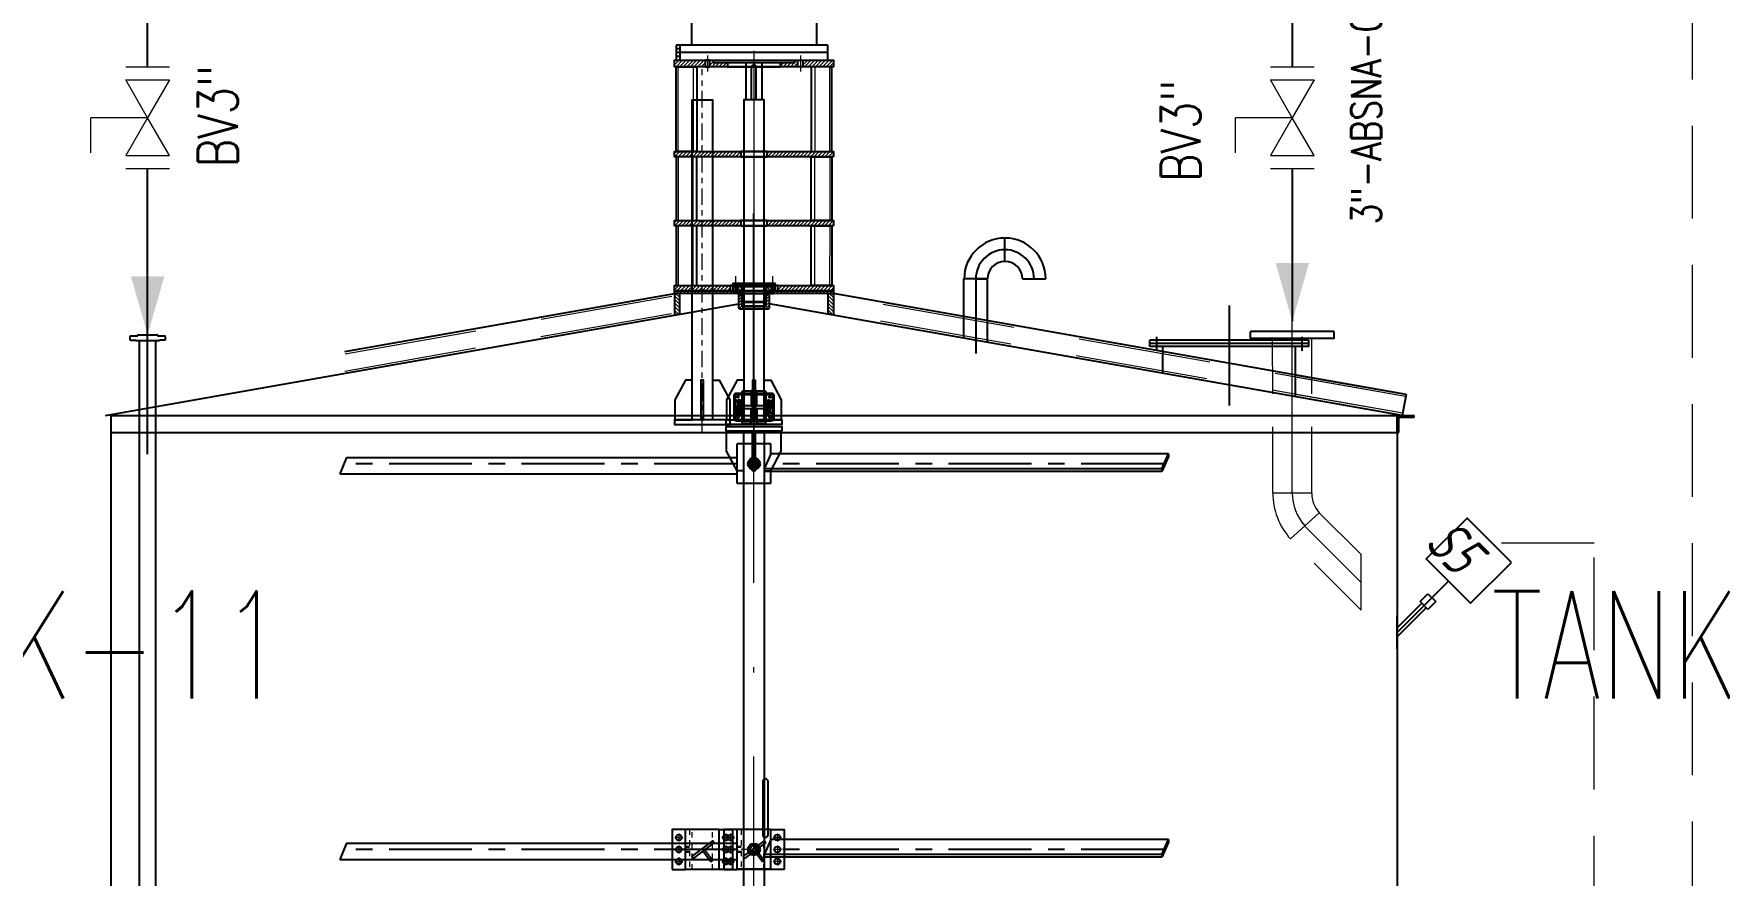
# Model space of a CAD drawing. Extents: x -29512 to 147477, y -5232 to 39709.
# Drawn here: x 140799.01 to 140830.8, y 9196.13 to 9212 of the extents above; entities that cross this region are included whole.
import ezdxf
from ezdxf.enums import TextEntityAlignment as Align

# ---------------------------------------------------------------- set-up
doc = ezdxf.new("R2010")
doc.units = 0
for name, pattern in [('ASSI', [16, 10, -2, 2, -2]), ('CENTER', [2, 1.25, -0.25, 0.25, -0.25]), ('DASHDOT', [25.4, 12.7, -6.35, 0, -6.35]), ('HIDDEN', [0.375, 0.25, -0.125])]:
    doc.linetypes.add(name, pattern=pattern)
doc.layers.get('0').update_dxf_attribs({"linetype": 'CONTINUOUS'})
for name, color, linetype in [('blade', 32, 'CONTINUOUS'), ('Bolt', 8, 'CONTINUOUS'), ('bushing', 1, 'CONTINUOUS'), ('Chain', 7, 'CONTINUOUS'), ('DIMENSION', 3, 'CONTINUOUS'), ('garis center', 4, 'CENTER'), ('NUVOLA', 6, 'CONTINUOUS'), ('P-707D', 7, 'CONTINUOUS'), ('PLAT', 7, 'CONTINUOUS'), ('pompa', 150, 'CONTINUOUS'), ('RED', 1, 'CONTINUOUS'), ('S', 7, 'CONTINUOUS'), ('spi', 7, 'CONTINUOUS')]:
    doc.layers.add(name, color=color, linetype=linetype)
doc.layers.add('FITTING', color=7, linetype='CONTINUOUS', lineweight=13)
doc.layers.add('TAG', color=140, linetype='CONTINUOUS', lineweight=13)
doc.styles.add('Romans100', font='romans.shx', dxfattribs={"width": 0.8, "height": 200})
doc.styles.add('S25', font='SIMPLEX', dxfattribs={"width": 0.8, "height": 0.25})
doc.styles.add('S3S', font='SIMPLEX', dxfattribs={"width": 0.7, "height": 0.3})
doc.styles.add('STYLE4', font='isocp.shx', dxfattribs={"width": 0.8, "oblique": 15, "height": 2})
pattern_1 = [(45, (139899.571707, 7790.239693), (-0.0336759605, 0.0336759605), [])]
pattern_2 = [(45, (104262.905733, 5194.380967), (-0.02806330038, 0.02806330038), [])]

# ---------------------------------------------------------------- blocks, each defined once
blk = doc.blocks.new('blade samping')
at = {"layer": 'blade'}
for p, q in [((145662.43, 16532.93), (145659.89, 16532.93)), ((145659.89, 16529.93), (145659.89, 16532.93)), ((145662.43, 16529.93), (145662.43, 16532.93)), ((145662.43, 16529.93), (145662.43, 16532.93)), ((145662.43, 16529.93), (145659.89, 16529.93))]:
    blk.add_line(p, q, dxfattribs=at)
at = {"layer": 'blade', "linetype": 'HIDDEN', "lineweight": 9}
for p, q in [((145660.2, 16532.93), (145660.2, 16529.93)), ((145660.4, 16529.93), (145660.4, 16532.93)), ((145661.92, 16529.93), (145661.92, 16532.93)), ((145660.2, 16531.66), (145659.89, 16531.66)), ((145660.2, 16531.58), (145659.89, 16531.58)), ((145660.2, 16531.28), (145659.89, 16531.28)), ((145660.2, 16531.2), (145659.89, 16531.2))]:
    blk.add_line(p, q, dxfattribs=at)
at = {"layer": 'bushing', "color": 7, "linetype": 'CENTER', "lineweight": 9}
for p, q in [((145659.39, 16532.64), (145659.39, 16532.02)), ((145662.93, 16532.64), (145662.93, 16532.02)), ((145659.08, 16532.33), (145659.7, 16532.33)), ((145659.08, 16531.43), (145659.7, 16531.43)), ((145659.39, 16531.74), (145659.39, 16531.12)), ((145663.24, 16532.33), (145662.62, 16532.33)), ((145663.24, 16531.43), (145662.62, 16531.43)), ((145662.93, 16531.74), (145662.93, 16531.12)), ((145659.08, 16530.53), (145659.7, 16530.53)), ((145659.39, 16530.84), (145659.39, 16530.22)), ((145663.24, 16530.53), (145662.62, 16530.53)), ((145662.93, 16530.84), (145662.93, 16530.22))]:
    blk.add_line(p, q, dxfattribs=at)
at = {"layer": 'bushing', "linetype": 'CENTER', "lineweight": 5, "ltscale": 0.125}
blk.add_line((145660.61, 16531.43), (145659.48, 16531.43), dxfattribs=at)
at = {"layer": 'bushing', "color": 7}
for points in [[(145658.89, 16529.93), (145659.89, 16529.93), (145659.89, 16532.93), (145658.89, 16532.93)], [(145663.43, 16529.93), (145662.43, 16529.93), (145662.43, 16532.93), (145663.43, 16532.93)]]:
    blk.add_lwpolyline(points, close=True, dxfattribs=at)
for centre in [(145659.39, 16532.33), (145662.93, 16532.33), (145659.39, 16531.43), (145662.93, 16531.43), (145659.39, 16530.53), (145662.93, 16530.53)]:
    blk.add_circle(centre, 0.22, dxfattribs=at)
at = {"layer": 'PLAT'}
for points in [[(145660.36, 16530.89), (145661.96, 16532.09), (145662.06, 16531.96)], [(145662.06, 16531.96), (145660.46, 16530.76)], [(145661.2, 16531.32), (145661.8, 16530.52), (145661.92, 16530.61), (145661.32, 16531.41)], [(145660.46, 16530.76), (145660.36, 16530.89)]]:
    blk.add_lwpolyline(points, dxfattribs=at)
blk = doc.blocks.new('shaft 1')
at = {"layer": 'bushing', "color": 7}
for points in [[(146288.8, 16628.5), (146288.3, 16628.5), (146287.5, 16627), (146287.5, 16625.5), (146288.8, 16625.5)], [(146290.33, 16628.5), (146290.83, 16628.5), (146291.63, 16627), (146291.63, 16625.5), (146290.33, 16625.5)]]:
    blk.add_lwpolyline(points, dxfattribs=at)
for points in [[(146289.67, 16625.5), (146289.47, 16625.5), (146289.47, 16628.5), (146289.67, 16628.5)], [(146289.47, 16628.5), (146289.67, 16628.5), (146289.67, 16627), (146289.47, 16627)], [(146287.47, 16625.5), (146291.67, 16625.5), (146291.67, 16625.14), (146287.47, 16625.14)]]:
    blk.add_lwpolyline(points, close=True, dxfattribs=at)
at = {"layer": 'DIMENSION', "color": 2}
blk.add_lwpolyline([(146288.8, 16625.5), (146288.8, 16625.5), (146290.33, 16625.5), (146290.33, 16649.64), (146288.8, 16649.64), (146288.8, 16625.5)], dxfattribs=at)
at = {"layer": 'garis center', "linetype": 'CENTER', "lineweight": 9}
blk.add_line((146289.57, 16624.56), (146289.57, 16651.95), dxfattribs=at)
blk = doc.blocks.new('motor lm v210')
at = {"layer": 'pompa'}
for p, q in [((11040.1, 1393.7), (10860.7, 1393.7)), ((11075.4, 1358.4), (10825.4, 1358.4)), ((10825.4, 1323.1), (10825.4, 1358.4)), ((11075.4, 1323.1), (11075.4, 1358.4)), ((11075.4, 1323.1), (10825.4, 1323.1)), ((10830.3, 1308.6), (10835.1, 1323.1)), ((10830.3, 1054.9), (10830.3, 1308.6)), ((10844.5, 1308.6), (10849.3, 1323.1)), ((10844.5, 1051.1), (10844.5, 1308.6)), ((10858.6, 1308.6), (10863.4, 1323.1)), ((10858.6, 1047.4), (10858.6, 1308.6)), ((10879.8, 1308.6), (10884.6, 1323.1)), ((10879.8, 1041.7), (10879.8, 1308.6)), ((10901, 1308.6), (10905.7, 1323.1)), ((10901, 1041.7), (10901, 1308.6)), ((10922.2, 1308.6), (10926.9, 1323.1)), ((10922.2, 1245.9), (10922.2, 1308.6)), ((10936.3, 1308.6), (10941.1, 1323.1)), ((10936.3, 1245.9), (10936.3, 1308.6)), ((10964.5, 1308.6), (10959.7, 1323.1)), ((10964.5, 1245.9), (10964.5, 1308.6)), ((10978.6, 1308.6), (10973.9, 1323.1)), ((10978.6, 1245.9), (10978.6, 1308.6)), ((10999.8, 1308.6), (10995.1, 1323.1)), ((10999.8, 1041.7), (10999.8, 1308.6)), ((11021, 1308.6), (11016.2, 1323.1)), ((11021, 1041.7), (11021, 1308.6)), ((11042.2, 1308.6), (11037.4, 1323.1)), ((11042.2, 1047.4), (11042.2, 1308.6)), ((11056.3, 1308.6), (11051.6, 1323.1)), ((11056.3, 1051.1), (11056.3, 1308.6)), ((11070.5, 1308.6), (11065.7, 1323.1)), ((11070.5, 1054.9), (11070.5, 1308.6)), ((10907.9, 1238.9), (10901, 1245.9)), ((10992.9, 1238.9), (10999.8, 1245.9)), ((10907.9, 1123.5), (10907.9, 1238.9)), ((10901, 1116.6), (10907.9, 1123.5)), ((10922.2, 1041.7), (10922.2, 1116.6)), ((10936.3, 1041.7), (10936.3, 1116.6)), ((10964.5, 1041.7), (10964.5, 1116.6)), ((10978.6, 1041.7), (10978.6, 1116.6)), ((10992.9, 1123.5), (10999.8, 1116.6)), ((10797, 1031.7), (10797, 1011.7)), ((11103.8, 1031.7), (10797, 1031.7)), ((11083.8, 1041.7), (10817, 1041.7)), ((11083.8, 1041.7), (10817, 1041.7)), ((10817, 1031.7), (10817, 1041.7)), ((10879.8, 1041.7), (10830.3, 1054.9)), ((11021, 1041.7), (11070.5, 1054.9)), ((11083.8, 1041.7), (11083.8, 1031.7)), ((11103.8, 1011.7), (11103.8, 1031.7)), ((10785.4, 1011.7), (11175.4, 1011.7)), ((10785.4, 1011.7), (10785.4, 870.7)), ((10797, 1011.7), (11103.8, 1011.7)), ((11165.4, 1021.7), (11125.4, 1021.7)), ((11125.4, 1021.7), (11125.4, 1011.7)), ((11135.4, 1011.7), (11135.4, 1021.7)), ((11145.4, 1011.7), (11145.4, 1021.7)), ((11155.4, 1011.7), (11155.4, 1021.7)), ((11165.4, 1011.7), (11165.4, 1021.7)), ((11175.4, 1011.7), (11175.4, 931.7)), ((11080.4, 967), (11050.4, 967)), ((11115.4, 931.7), (11115.4, 870.7)), ((11175.4, 931.7), (11115.4, 931.7)), ((10745, 870.7), (10745, 830.7)), ((10755, 870.7), (10745, 870.7)), ((10755, 860.7), (10745, 860.7)), ((10755, 850.7), (10745, 850.7)), ((11145.8, 870.7), (10755, 870.7)), ((10755, 870.7), (10755, 850.7)), ((11145.8, 850.7), (10755, 850.7)), ((10755, 850.7), (10755, 830.7)), ((11145.8, 850.7), (11145.8, 870.7)), ((11145.8, 830.7), (11145.8, 850.7)), ((10755, 840.7), (10745, 840.7)), ((10745, 830.7), (10755, 830.7)), ((10755, 830.7), (11145.8, 830.7)), ((10929.4, 823.7), (10929.4, 725.7)), ((10971.4, 823.7), (10971.4, 725.7)), ((10971.4, 725.7), (10929.4, 725.7))]:
    blk.add_line(p, q, dxfattribs=at)
for points in [[(10901, 1245.9), (10999.8, 1245.9), (10999.8, 1116.6), (10901, 1116.6)], [(10907.9, 1238.9), (10992.9, 1238.9), (10992.9, 1123.5), (10907.9, 1123.5)]]:
    blk.add_lwpolyline(points, dxfattribs=at)
blk.add_lwpolyline([(10843.7, 830.7), (11057.2, 830.7), (11057.2, 823.7), (10843.7, 823.7)], close=True, dxfattribs=at)
for radius in [20, 15]:
    blk.add_circle((11065.4, 967), radius, dxfattribs=at)
for centre, start, end in [((10860.7, 1358.4), 90, 180), ((11040.1, 1358.4), 0, 90)]:
    blk.add_arc(centre, 35.3, start, end, dxfattribs=at)
at = {"layer": 'spi', "ltscale": 5}
for p, q in [((10944.4, 725.7), (10944.4, 812.7)), ((10956.4, 725.7), (10956.4, 812.7))]:
    blk.add_line(p, q, dxfattribs=at)
at = {"layer": 'spi'}
blk.add_arc((10950.4, 812.7), 6, 0, 180, dxfattribs=at)
blk = doc.blocks.new('blade')
at = {"layer": 'blade'}
for p, q in [((145653.4, 16543.13), (145650.86, 16543.13)), ((145650.86, 16540.13), (145650.86, 16543.13)), ((145653.4, 16542.39), (145653.4, 16543.13)), ((145621.4, 16542.11), (145650.86, 16542.11)), ((145683.4, 16542.39), (145653.4, 16542.39)), ((145683.4, 16542.39), (145683.4, 16542.18)), ((145620.9, 16540.86), (145650.86, 16540.86)), ((145653.4, 16540.13), (145650.86, 16540.13)), ((145682.89, 16541.24), (145652.89, 16541.24)), ((145652.89, 16541.24), (145652.89, 16541.04)), ((145682.89, 16541.04), (145652.89, 16541.04)), ((145653.4, 16540.13), (145653.4, 16541.04)), ((145682.89, 16541.24), (145682.89, 16541.04))]:
    blk.add_line(p, q, dxfattribs=at)
at = {"layer": 'Bolt', "color": 0, "linetype": 'Continuous'}
blk.add_lwpolyline([(145651.96, 16541.91), (145651.8, 16541.63), (145651.96, 16541.34), (145652.29, 16541.34), (145652.46, 16541.63), (145652.29, 16541.91)], close=True, dxfattribs=at)
for radius in [0.456, 0.286]:
    blk.add_circle((145652.13, 16541.63), radius, dxfattribs=at)
at = {"layer": 'Bolt', "color": 1, "linetype": 'HIDDEN'}
blk.add_circle((145652.13, 16541.63), 0.147, dxfattribs=at)
blk.add_arc((145652.13, 16541.63), 0.219, 180, 90, dxfattribs=at)
at = {"layer": 'garis center', "ltscale": 5}
for p, q in [((145650.86, 16541.63), (145621.21, 16541.63)), ((145683.06, 16541.63), (145653.06, 16541.63))]:
    blk.add_line(p, q, dxfattribs=at)
at = {"layer": 'PLAT'}
for p, q in [((145621.4, 16542.11), (145620.9, 16540.86)), ((145653.4, 16542.39), (145652.89, 16541.24)), ((145682.89, 16541.24), (145683.4, 16542.39)), ((145683.4, 16542.18), (145682.89, 16541.04))]:
    blk.add_line(p, q, dxfattribs=at)
blk = doc.blocks.new('CC6018')
at = {"color": 1, "linetype": 'CENTER', "lineweight": 9, "ltscale": 0.05}
for p, q in [((120.1, 222.6), (130.1, 222.6)), ((125.1, 217.6), (125.1, 227.6)), ((206.1, 222.6), (196.1, 222.6)), ((201.1, 217.6), (201.1, 227.6)), ((120.1, 102.6), (130.1, 102.6)), ((125.1, 107.6), (125.1, 97.6)), ((206.1, 102.6), (196.1, 102.6)), ((201.1, 107.6), (201.1, 97.6))]:
    blk.add_line(p, q, dxfattribs=at)
at = {"color": 1, "linetype": 'CENTER', "lineweight": 9, "ltscale": 0.5}
for p, q in [((133.3, 217.8), (192.8, 217.8)), ((82.8, 162.6), (243.4, 162.6)), ((133.3, 107.5), (192.8, 107.5))]:
    blk.add_line(p, q, dxfattribs=at)
for points in [[(158.1, 118.1), (106.3, 118.1, -0.414214), (101.3, 123.1), (101.3, 202.1, -0.414214), (106.3, 207.1), (158.1, 207.1)], [(168.1, 207.1), (219.8, 207.1, -0.414214), (224.8, 202.1), (224.8, 123.1, -0.414214), (219.8, 118.1), (168.1, 118.1)]]:
    blk.add_lwpolyline(points, format="xyb")
for points in [[(120.1, 237.6), (206.1, 237.6, -0.414214), (216.1, 227.6), (216.1, 97.6, -0.414214), (206.1, 87.6), (120.1, 87.6, -0.414214), (110.1, 97.6), (110.1, 227.6, -0.414214)], [(120.1, 232.2), (206.1, 232.2, -0.414214), (210.7, 227.6), (210.7, 97.6, -0.414214), (206.1, 93.1), (120.1, 93.1, -0.414214), (115.5, 97.6), (115.5, 227.6, -0.414214)]]:
    blk.add_lwpolyline(points, format="xyb", close=True)
for points in [[(158.1, 116.4), (168.1, 116.4), (168.1, 208.8), (158.1, 208.8)], [(158.1, 152.1), (101.3, 152.1), (101.3, 173.1), (158.1, 173.1)], [(168.1, 152.1), (224.8, 152.1), (224.8, 173.1), (168.1, 173.1)]]:
    blk.add_lwpolyline(points, close=True)
for centre in [(125.1, 222.6), (201.1, 222.6), (125.1, 102.6), (201.1, 102.6)]:
    blk.add_circle(centre, 2.93)
at = {"layer": 'Chain'}
for points in [[(189, 214), (189, 221.5), (137.2, 221.5), (137.2, 214)], [(138.4, 228.4), (138.4, 207.1), (140.9, 207.1), (140.9, 228.4)], [(140.9, 208.8), (140.9, 225), (143.3, 225), (143.3, 208.8)], [(144.2, 210.6), (144.2, 225), (157.2, 225), (157.2, 210.6)], [(160.6, 208.8), (160.6, 225), (158.1, 225), (158.1, 208.8)], [(163.1, 228.4), (163.1, 207.1), (160.6, 207.1), (160.6, 228.4)], [(163.1, 228.4), (163.1, 207.1), (165.6, 207.1), (165.6, 228.4)], [(165.6, 208.8), (165.6, 225), (168.1, 225), (168.1, 208.8)], [(181.9, 210.6), (181.9, 225), (169, 225), (169, 210.6)], [(185.3, 208.8), (185.3, 225), (182.8, 225), (182.8, 208.8)], [(185.3, 228.4), (185.3, 207.1), (187.8, 207.1), (187.8, 228.4)], [(189, 111.3), (189, 103.8), (137.2, 103.8), (137.2, 111.3)], [(138.4, 96.9), (138.4, 118.1), (140.9, 118.1), (140.9, 96.9)], [(140.9, 116.4), (140.9, 100.2), (143.3, 100.2), (143.3, 116.4)], [(144.2, 114.7), (144.2, 100.2), (157.2, 100.2), (157.2, 114.7)], [(160.6, 116.4), (160.6, 100.2), (158.1, 100.2), (158.1, 116.4)], [(163.1, 96.9), (163.1, 118.1), (160.6, 118.1), (160.6, 96.9)], [(163.1, 96.9), (163.1, 118.1), (165.6, 118.1), (165.6, 96.9)], [(165.6, 116.4), (165.6, 100.2), (168.1, 100.2), (168.1, 116.4)], [(181.9, 114.7), (181.9, 100.2), (169, 100.2), (169, 114.7)], [(185.3, 116.4), (185.3, 100.2), (182.8, 100.2), (182.8, 116.4)], [(185.3, 96.9), (185.3, 118.1), (187.8, 118.1), (187.8, 96.9)]]:
    blk.add_lwpolyline(points, close=True, dxfattribs=at)

msp = doc.modelspace()

# ---------------------------------------------------------------- hatches: boundary and pattern name
at = {"lineweight": 5}
h = msp.add_hatch(dxfattribs=at)
h.set_pattern_fill('ANSI31', scale=0.015, style=0)
h.set_pattern_definition(pattern_1)
h.paths.add_polyline_path([(140811.0944, 9211.5032), (140811.0944, 9211.3782), (140811.5164, 9211.3782), (140811.6744, 9211.3782), (140811.6744, 9211.5032)])
h = msp.add_hatch(dxfattribs=at)
h.set_pattern_fill('ANSI31', scale=0.015, style=0)
h.set_pattern_definition(pattern_1)
h.paths.add_polyline_path([(140812.0944, 9211.3782), (140812.0944, 9211.4532), (140811.8319, 9211.4532), (140811.8319, 9211.5032), (140811.7644, 9211.5032), (140811.7644, 9211.3782)])
h.paths.add_polyline_path([(140813.4244, 9211.3782), (140813.4244, 9211.5032), (140813.3569, 9211.5032), (140813.3569, 9211.4532), (140813.0944, 9211.4532), (140813.0944, 9211.3782)])
h = msp.add_hatch(dxfattribs=at)
h.set_pattern_fill('ANSI31', scale=0.015, style=0)
h.set_pattern_definition(pattern_1)
h.paths.add_polyline_path([(140813.5144, 9211.3782), (140813.6725, 9211.3782), (140814.0944, 9211.3782), (140814.0944, 9211.5032), (140813.5144, 9211.5032)])
h = msp.add_hatch(dxfattribs=at)
h.set_pattern_fill('ANSI31', scale=0.015, style=0)
h.set_pattern_definition([(45, (139899.571707, 7790.114693), (-0.0336759605, 0.0336759605), [])])
h.paths.add_polyline_path([(140811.0944, 9209.7782), (140811.0944, 9209.6782), (140812.3444, 9209.6782), (140812.3444, 9209.7782)])
h.paths.add_polyline_path([(140812.8444, 9209.7782), (140812.8444, 9209.6782), (140814.0944, 9209.6782), (140814.0944, 9209.7782)])
h = msp.add_hatch(dxfattribs=at)
h.set_pattern_fill('ANSI31', scale=0.015, style=0)
h.set_pattern_definition([(45, (139899.571707, 7790.364693), (-0.0336759605, 0.0336759605), [])])
h.paths.add_polyline_path([(140811.0944, 9208.4782), (140811.0944, 9208.3782), (140812.3444, 9208.3782), (140812.3444, 9208.4782)])
h.paths.add_polyline_path([(140812.8444, 9208.4782), (140812.8444, 9208.3782), (140814.0944, 9208.3782), (140814.0944, 9208.4782)])
h = msp.add_hatch(dxfattribs=at)
h.set_pattern_fill('ANSI31', scale=0.015, style=0)
h.set_pattern_definition([(45, (139899.571707, 7790.239693), (-0.0336759605, 0.0336759605), [])])
h.paths.add_polyline_path([(140813.0444, 9207.2532), (140813.0444, 9207.1532), (140814.0944, 9207.1532), (140814.0944, 9207.2532)])
h.paths.add_polyline_path([(140812.1444, 9207.1532), (140812.1444, 9207.2532), (140811.0944, 9207.2532), (140811.0944, 9207.1532)])
h = msp.add_hatch(dxfattribs=at)
h.set_pattern_fill('ANSI31', scale=0.015, angle=90, style=0)
h.set_pattern_definition([(135, (133401.97976, 8377.674726), (-0.03367596045, -0.03367596045), [])])
h.paths.add_polyline_path([(140812.9719, 9207.1532), (140812.9719, 9207.1032), (140814.0944, 9207.1032), (140814.0944, 9207.1532)])
h.paths.add_polyline_path([(140811.0944, 9207.1532), (140811.0944, 9207.1032), (140812.2169, 9207.1032), (140812.2169, 9207.1532)])
h.paths.add_polyline_path([(140812.3094, 9207.1532), (140812.2719, 9207.1532), (140812.2719, 9207.1032), (140812.3094, 9207.1032)])
h.paths.add_polyline_path([(140812.9169, 9207.1532), (140812.8794, 9207.1532), (140812.8794, 9207.1032), (140812.9169, 9207.1032)])
h = msp.add_hatch(dxfattribs=at)
h.set_pattern_fill('ANSI31', scale=0.015, angle=90, style=0)
h.set_pattern_definition([(135, (133458.878847, 8379.92323), (-0.03367596045, -0.03367596045), [])])
h.paths.add_polyline_path([(140813.9944, 9206.7181), (140814.0944, 9206.7004), (140814.0944, 9207.1032), (140813.9944, 9207.1032)])
h.paths.add_polyline_path([(140811.0944, 9206.7004), (140811.1944, 9206.7181), (140811.1944, 9207.1032), (140811.0944, 9207.1032)])
at = {"layer": 'DIMENSION', "lineweight": 5}
h = msp.add_hatch(dxfattribs=at)
h.set_pattern_fill('ANSI31', color=1, scale=0.0125, style=0)
h.set_pattern_definition(pattern_2)
h.paths.add_polyline_path([(140812.9944, 9207.2932), (140812.9119, 9207.2932), (140812.9119, 9207.2432), (140812.9019, 9207.2432), (140812.9019, 9207.2332), (140812.9944, 9207.2332)])
h.paths.add_polyline_path([(140812.7894, 9207.2932), (140812.7894, 9207.2332), (140812.8669, 9207.2332), (140812.8669, 9207.2432), (140812.8569, 9207.2432), (140812.8569, 9207.2932)])
h.paths.add_polyline_path([(140812.3319, 9207.2932), (140812.3319, 9207.2432), (140812.3219, 9207.2432), (140812.3219, 9207.2332), (140812.3994, 9207.2332), (140812.3994, 9207.2932)])
h.paths.add_polyline_path([(140812.1944, 9207.2932), (140812.1944, 9207.2332), (140812.2869, 9207.2332), (140812.2869, 9207.2432), (140812.2769, 9207.2432), (140812.2769, 9207.2932)])
h = msp.add_hatch(dxfattribs=at)
h.set_pattern_fill('ANSI31', color=1, scale=0.0125, angle=90, style=0)
h.set_pattern_definition([(135, (133401.97976, 8377.674726), (-0.02806330038, -0.02806330038), [])])
h.paths.add_polyline_path([(140812.9944, 9207.2332), (140812.9719, 9207.2332), (140812.9719, 9207.1532), (140812.9944, 9207.1532)])
h.paths.add_polyline_path([(140812.2169, 9207.2332), (140812.1944, 9207.2332), (140812.1944, 9207.1532), (140812.2169, 9207.1532)])
h = msp.add_hatch(dxfattribs=at)
h.set_pattern_fill('ANSI31', color=1, scale=0.0125, angle=90, style=0)
h.set_pattern_definition([(135, (104265.58329, 5194.143467), (-0.02806330038, -0.02806330038), [])])
h.paths.add_polyline_path([(140812.3644, 9207.2332), (140812.2719, 9207.2332), (140812.2719, 9207.1532), (140812.3644, 9207.1532)])
h.paths.add_polyline_path([(140812.9169, 9207.2332), (140812.8244, 9207.2332), (140812.8244, 9207.1532), (140812.9169, 9207.1532)])
h = msp.add_hatch(dxfattribs=at)
h.set_pattern_fill('ANSI31', color=1, scale=0.0125, style=0)
h.set_pattern_definition(pattern_2)
h.paths.add_polyline_path([(140812.3994, 9207.2332), (140812.3644, 9207.2332), (140812.3644, 9206.9332), (140812.3994, 9206.9482)])
h.paths.add_polyline_path([(140812.7894, 9206.9482), (140812.8244, 9206.9332), (140812.8244, 9207.2332), (140812.7894, 9207.2332)])
h = msp.add_hatch(dxfattribs=at)
h.set_pattern_fill('ANSI31', color=1, scale=0.0125, style=0)
h.set_pattern_definition([(45, (104265.58329, 5194.320967), (-0.02806330038, 0.02806330038), [])])
h.paths.add_polyline_path([(140812.8544, 9206.8032), (140812.8794, 9206.8282), (140812.8794, 9207.1532), (140812.8244, 9207.1532), (140812.8244, 9206.8682), (140812.7894, 9206.8532), (140812.7894, 9206.8032)])
h.paths.add_polyline_path([(140812.3094, 9206.8282), (140812.3344, 9206.8032), (140812.3994, 9206.8032), (140812.3994, 9206.8532), (140812.3644, 9206.8682), (140812.3644, 9207.1532), (140812.3094, 9207.1532)])

# ---------------------------------------------------------------- linework, layer by layer
at = {"color": 6, "linetype": 'DASHDOT', "lineweight": 9, "ltscale": 0.25}
for p, q in [((140812.5944, 9211.681), (140812.5944, 9207.43)), ((140811.7194, 9211.5921), (140811.7194, 9211.2893)), ((140813.4694, 9211.5921), (140813.4694, 9211.2893)), ((140812.2444, 9207.4271), (140812.2444, 9207.0993)), ((140812.9444, 9207.4271), (140812.9444, 9207.0993))]:
    msp.add_line(p, q, dxfattribs=at)
at = {"color": 7, "lineweight": 20}
for p, q in [((140801.1622, 9210.4176), (140800.0907, 9210.4176)), ((140800.0907, 9209.7522), (140800.0907, 9210.4176)), ((140821.673, 9209.7522), (140821.673, 9210.4176)), ((140822.7444, 9210.4176), (140821.673, 9210.4176))]:
    msp.add_line(p, q, dxfattribs=at)
at = {"color": 3}
for points in [[(140811.5164, 9211.3782), (140811.5164, 9211.3782), (140811.0944, 9211.3782), (140811.0944, 9211.5032), (140814.0944, 9211.5032), (140814.0944, 9211.3782), (140813.6725, 9211.3782), (140813.6725, 9211.3782)], [(140811.7644, 9211.5032), (140811.6744, 9211.5032), (140811.6744, 9211.3782), (140811.7644, 9211.3782)], [(140811.8319, 9211.5032), (140813.3569, 9211.5032), (140813.3569, 9211.4532), (140811.8319, 9211.4532)], [(140812.0944, 9211.3782), (140813.0944, 9211.3782), (140813.0944, 9211.4532), (140812.0944, 9211.4532)], [(140813.4244, 9211.5032), (140813.5144, 9211.5032), (140813.5144, 9211.3782), (140813.4244, 9211.3782)], [(140814.0944, 9209.6782), (140811.0944, 9209.6782), (140811.0944, 9209.7782), (140814.0944, 9209.7782)], [(140812.3444, 9209.6782), (140812.8444, 9209.6782), (140812.8444, 9209.7782), (140812.3444, 9209.7782)], [(140814.0944, 9208.3782), (140811.0944, 9208.3782), (140811.0944, 9208.4782), (140814.0944, 9208.4782)], [(140812.3444, 9208.3782), (140812.8444, 9208.3782), (140812.8444, 9208.4782), (140812.3444, 9208.4782)], [(140814.0944, 9207.1532), (140811.0944, 9207.1532), (140811.0944, 9207.2532), (140814.0944, 9207.2532)], [(140812.1444, 9207.1532), (140813.0444, 9207.1532), (140813.0444, 9207.2532), (140812.1444, 9207.2532)], [(140814.0944, 9207.1032), (140811.0944, 9207.1032), (140811.0944, 9207.1532), (140814.0944, 9207.1532)], [(140811.0944, 9207.1032), (140811.0944, 9206.7004), (140811.1944, 9206.7181), (140811.1944, 9207.1032)], [(140812.2719, 9207.1032), (140812.2169, 9207.1032), (140812.2169, 9207.1532), (140812.2719, 9207.1532)], [(140812.2669, 9207.1032), (140812.2219, 9207.1032), (140812.2219, 9207.1532), (140812.2669, 9207.1532)], [(140812.3094, 9207.1032), (140812.8794, 9207.1032), (140812.8794, 9207.1532), (140812.3094, 9207.1532)], [(140812.9169, 9207.1032), (140812.9719, 9207.1032), (140812.9719, 9207.1532), (140812.9169, 9207.1532)], [(140812.9669, 9207.1032), (140812.9219, 9207.1032), (140812.9219, 9207.1532), (140812.9669, 9207.1532)], [(140814.0944, 9207.1032), (140814.0944, 9206.7004), (140813.9944, 9206.7181), (140813.9944, 9207.1032)]]:
    msp.add_lwpolyline(points, close=True, dxfattribs=at)
at = {"layer": 'bushing', "color": 7}
for p, q in [((140812.3994, 9206.9482), (140812.3644, 9206.9332)), ((140812.7894, 9206.9482), (140812.8244, 9206.9332)), ((140812.7894, 9206.8532), (140812.3994, 9206.8532))]:
    msp.add_line(p, q, dxfattribs=at)
for points in [[(140812.1944, 9207.2332), (140812.9944, 9207.2332), (140812.9944, 9207.2932), (140812.1944, 9207.2932)], [(140812.1944, 9207.1532), (140812.9944, 9207.1532), (140812.9944, 9207.2332), (140812.1944, 9207.2332)], [(140812.2169, 9207.2332), (140812.2719, 9207.2332), (140812.2719, 9207.1532), (140812.2169, 9207.1532)], [(140812.2769, 9207.2932), (140812.3319, 9207.2932), (140812.3319, 9207.2432), (140812.2769, 9207.2432)], [(140812.3219, 9207.2332), (140812.2869, 9207.2332), (140812.2869, 9207.2432), (140812.3219, 9207.2432)], [(140812.3994, 9207.2332), (140812.7894, 9207.2332), (140812.7894, 9207.2932), (140812.3994, 9207.2932)], [(140812.9119, 9207.2932), (140812.8569, 9207.2932), (140812.8569, 9207.2432), (140812.9119, 9207.2432)], [(140812.8669, 9207.2332), (140812.9019, 9207.2332), (140812.9019, 9207.2432), (140812.8669, 9207.2432)], [(140812.9719, 9207.2332), (140812.9169, 9207.2332), (140812.9169, 9207.1532), (140812.9719, 9207.1532)], [(140813.1194, 9204.5049), (140812.0694, 9204.5049), (140812.0694, 9204.5949), (140813.1194, 9204.5949)], [(140812.5694, 9204.5049), (140812.6194, 9204.5049), (140812.6194, 9203.7549), (140812.5694, 9203.7549)], [(140812.5694, 9204.1299), (140812.6194, 9204.1299), (140812.6194, 9203.7549), (140812.5694, 9203.7549)]]:
    msp.add_lwpolyline(points, close=True, dxfattribs=at)
for points in [[(140812.8244, 9206.9332), (140812.3644, 9206.9332), (140812.3644, 9207.2332), (140812.8244, 9207.2332), (140812.8244, 9206.9332), (140812.8244, 9206.9332)], [(140812.3344, 9206.8032), (140812.3094, 9206.8282), (140812.3094, 9207.1532), (140812.8794, 9207.1532), (140812.8794, 9206.8282), (140812.8544, 9206.8032), (140812.3344, 9206.8032)], [(140812.3994, 9206.9482), (140812.7894, 9206.9482)], [(140812.7544, 9206.9332), (140812.4344, 9206.9332)], [(140812.8244, 9206.8682), (140812.7894, 9206.8532), (140812.7894, 9206.8032), (140812.3994, 9206.8032), (140812.3994, 9206.8532), (140812.3644, 9206.8682), (140812.8244, 9206.8682)], [(140812.7894, 9206.8032), (140812.3994, 9206.8032)], [(140812.4039, 9203.7549), (140812.2789, 9203.7549), (140812.0789, 9204.1299), (140812.0789, 9204.5049), (140812.4039, 9204.5049)], [(140812.7849, 9203.7549), (140812.9099, 9203.7549), (140813.1099, 9204.1299), (140813.1099, 9204.5049), (140812.7849, 9204.5049)]]:
    msp.add_lwpolyline(points, dxfattribs=at)
msp.add_lwpolyline([(140812.7599, 9196.8949, 1), (140812.8599, 9196.8949), (140812.8599, 9197.8949, 1), (140812.7599, 9197.8949)], format="xyb", close=True, dxfattribs=at)
at = {"layer": 'DIMENSION', "color": 0, "linetype": 'ByBlock', "ltscale": 0.5}
for p, q in [((140801.1622, 9211.3788), (140801.1622, 9221.8995)), ((140801.1622, 9204.0715), (140801.1622, 9209.4565))]:
    msp.add_line(p, q, dxfattribs=at)
at = {"layer": 'DIMENSION', "color": 4, "linetype": 'HIDDEN', "lineweight": 13, "ltscale": 7}
for p, q in [((140830.2917, 9184.8896), (140830.2917, 9216.6099)), ((140828.4367, 9202.3929), (140826.5143, 9202.3929)), ((140828.4367, 9179.3737), (140828.4367, 9202.3929))]:
    msp.add_line(p, q, dxfattribs=at)
at = {"layer": 'DIMENSION', "color": 7, "linetype": 'DASHDOT', "ltscale": 0.3}
msp.add_line((140812.5944, 9204.8032), (140812.5944, 9209.8032), dxfattribs=at)
at = {"layer": 'DIMENSION', "color": 7, "linetype": 'ByBlock', "ltscale": 5}
for p, q in [((140817.3274, 9207.7074), (140817.3274, 9208.1474)), ((140816.5549, 9206.2604), (140816.5549, 9207.3774)), ((140816.9974, 9207.3774), (140816.5574, 9207.3774)), ((140816.7774, 9207.3774), (140816.9999, 9207.3774)), ((140816.9999, 9206.182), (140816.9999, 9207.3774)), ((140817.6574, 9207.3774), (140818.0974, 9207.3774))]:
    msp.add_line(p, q, dxfattribs=at)
at = {"layer": 'DIMENSION', "color": 1, "linetype": 'CENTER', "ltscale": 10}
msp.add_line((140816.7774, 9207.3774), (140816.7774, 9205.9674), dxfattribs=at)
at = {"layer": 'DIMENSION', "color": 3, "lineweight": 25}
for p, q in [((140800.3694, 9204.8032), (140812.3094, 9206.9085)), ((140824.8194, 9204.8032), (140812.8794, 9206.9085)), ((140800.4694, 9204.8032), (140824.7194, 9204.8032)), ((140800.4694, 9204.8032), (140800.4694, 9175.8432)), ((140824.7194, 9204.8032), (140824.7194, 9175.8432))]:
    msp.add_line(p, q, dxfattribs=at)
at = {"layer": 'DIMENSION', "color": 9}
for p, q in [((140804.8828, 9206.0052), (140811.0944, 9207.1004)), ((140824.8889, 9205.1971), (140814.0944, 9207.1004)), ((140824.8889, 9205.1971), (140822.8061, 9205.5644))]:
    msp.add_line(p, q, dxfattribs=at)
at = {"layer": 'DIMENSION', "color": 7, "linetype": 'HIDDEN', "lineweight": 13, "ltscale": 10}
for p, q in [((140804.8898, 9205.9658), (140811.0944, 9207.0598)), ((140824.882, 9205.1577), (140814.0944, 9207.0598)), ((140804.8828, 9205.6396), (140811.0944, 9206.7349)), ((140824.8264, 9204.8426), (140814.0944, 9206.7349)), ((140824.882, 9205.1577), (140822.7991, 9205.525)), ((140824.8264, 9204.8426), (140822.8061, 9205.1988))]:
    msp.add_line(p, q, dxfattribs=at)
at = {"layer": 'DIMENSION', "color": 1, "linetype": 'CENTER', "ltscale": 2}
msp.add_line((140821.5561, 9206.8769), (140821.5561, 9204.9861), dxfattribs=at)
at = {"layer": 'DIMENSION', "color": 1, "lineweight": 9}
for p, q in [((140822.7444, 9203.336), (140822.7444, 9206.5782)), ((140823.1111, 9203.336), (140822.3778, 9203.336)), ((140823.2529, 9202.9674), (140822.7086, 9202.4759))]:
    msp.add_line(p, q, dxfattribs=at)
at = {"layer": 'DIMENSION', "color": 1}
for p, q in [((140820.1876, 9206.2865), (140820.1876, 9206.0234)), ((140822.9245, 9206.2865), (140822.9245, 9206.0234))]:
    msp.add_line(p, q, dxfattribs=at)
at = {"layer": 'DIMENSION', "color": 7}
for p, q in [((140821.9569, 9206.2526), (140821.9569, 9206.386)), ((140823.5319, 9206.386), (140821.9569, 9206.386)), ((140823.5319, 9206.2526), (140823.5319, 9206.386)), ((140823.0561, 9206.219), (140820.0561, 9206.219)), ((140820.0561, 9206.099), (140820.0561, 9206.219)), ((140823.0561, 9206.159), (140820.0561, 9206.159)), ((140823.0561, 9206.099), (140820.0561, 9206.099)), ((140820.3061, 9205.599), (140820.3061, 9206.099)), ((140823.5319, 9206.2526), (140821.9569, 9206.2526)), ((140822.8061, 9205.1582), (140822.8061, 9206.099)), ((140823.0561, 9206.099), (140823.0561, 9206.219)), ((140824.8889, 9205.1971), (140824.8194, 9204.8032)), ((140824.8889, 9205.1971), (140824.8194, 9204.8032))]:
    msp.add_line(p, q, dxfattribs=at)
at = {"layer": 'DIMENSION', "color": 7, "linetype": 'HIDDEN', "lineweight": 13, "ltscale": 5}
for p, q in [((140822.3778, 9203.336), (140822.3736, 9206.2526)), ((140823.1153, 9203.336), (140823.1153, 9206.2526)), ((140824.0424, 9202.1778), (140823.2529, 9202.9674)), ((140824.0424, 9201.129), (140822.7285, 9202.4429))]:
    msp.add_line(p, q, dxfattribs=at)
at = {"layer": 'DIMENSION', "color": 6}
for p, q in [((140824.7194, 9204.8032), (140825.0444, 9204.8032)), ((140824.7194, 9204.4782), (140824.7194, 9204.8032)), ((140824.7194, 9204.8032), (140825.0444, 9204.8032)), ((140824.7194, 9204.4782), (140824.7194, 9204.8032)), ((140824.7519, 9204.4782), (140824.7519, 9204.7707)), ((140824.7519, 9204.7707), (140825.0444, 9204.7707)), ((140824.7519, 9204.4782), (140824.7519, 9204.7707)), ((140824.7519, 9204.7707), (140825.0444, 9204.7707)), ((140825.0444, 9204.7707), (140825.0444, 9204.8032)), ((140825.0444, 9204.7707), (140825.0444, 9204.8032)), ((140825.0444, 9204.7707), (140825.0444, 9204.8032)), ((140825.0444, 9204.7707), (140825.0444, 9204.8032)), ((140800.4694, 9204.4782), (140824.7194, 9204.4782)), ((140824.7194, 9204.4782), (140824.7519, 9204.4782)), ((140824.7194, 9204.4782), (140824.7519, 9204.4782))]:
    msp.add_line(p, q, dxfattribs=at)
at = {"layer": 'DIMENSION', "color": 1, "linetype": 'CENTER', "lineweight": 9, "ltscale": 5}
msp.add_line((140822.9773, 9202.7185), (140824.0424, 9201.6534), dxfattribs=at)
at = {"layer": 'DIMENSION', "color": 7, "lineweight": 9}
msp.add_line((140824.0424, 9201.129), (140824.0424, 9202.1778), dxfattribs=at)
at = {"layer": 'DIMENSION', "color": 7, "linetype": 'ByBlock', "ltscale": 15}
for points in [[(140811.1275, 9211.3782), (140811.5164, 9211.3782), (140811.5164, 9209.7782), (140811.1275, 9209.7782)], [(140814.0614, 9211.3782), (140813.6725, 9211.3782), (140813.6725, 9209.7782), (140814.0614, 9209.7782)], [(140811.1275, 9208.4782), (140811.5164, 9208.4782), (140811.5164, 9209.6782), (140811.1275, 9209.6782)], [(140814.0614, 9208.4782), (140813.6725, 9208.4782), (140813.6725, 9209.6782), (140814.0614, 9209.6782)], [(140811.1275, 9207.2532), (140811.5164, 9207.2532), (140811.5164, 9208.3782), (140811.1275, 9208.3782)], [(140814.0614, 9207.2532), (140813.6725, 9207.2532), (140813.6725, 9208.3782), (140814.0614, 9208.3782)]]:
    msp.add_lwpolyline(points, close=True, dxfattribs=at)
at = {"layer": 'DIMENSION', "color": 7, "linetype": 'HIDDEN', "lineweight": 13, "ltscale": 10}
for points in [[(140811.1629, 9211.3782), (140811.4457, 9211.3782), (140811.4457, 9209.7782), (140811.1629, 9209.7782)], [(140814.026, 9211.3782), (140813.7432, 9211.3782), (140813.7432, 9209.7782), (140814.026, 9209.7782)], [(140811.1629, 9208.4782), (140811.4457, 9208.4782), (140811.4457, 9209.6782), (140811.1629, 9209.6782)], [(140814.026, 9208.4782), (140813.7432, 9208.4782), (140813.7432, 9209.6782), (140814.026, 9209.6782)], [(140811.1629, 9207.2532), (140811.4457, 9207.2532), (140811.4457, 9208.3782), (140811.1629, 9208.3782)], [(140814.0222, 9207.2532), (140813.7432, 9207.2532), (140813.7432, 9208.3782), (140814.026, 9208.3782)]]:
    msp.add_lwpolyline(points, close=True, dxfattribs=at)
at = {"layer": 'DIMENSION', "color": 7}
for points in [[(140812.7894, 9206.9482), (140812.7894, 9207.2332), (140812.3994, 9207.2332), (140812.3994, 9206.9482)], [(140812.8244, 9206.8682), (140812.8244, 9207.1532), (140812.3644, 9207.1532), (140812.3644, 9206.8682)]]:
    msp.add_lwpolyline(points, dxfattribs=at)
at = {"layer": 'DIMENSION', "color": 2}
msp.add_lwpolyline([(140812.7849, 9204.5049), (140812.7849, 9176.0899), (140812.4039, 9176.0899), (140812.4039, 9204.5049)], dxfattribs=at)
at = {"layer": 'DIMENSION', "color": 3, "linetype": 'ByBlock', "ltscale": 0.5}
msp.add_lwpolyline([(140826.8765, 9202.0307), (140826.0415, 9202.8658), (140825.2702, 9202.0945), (140826.1052, 9201.2594)], close=True, dxfattribs=at)
at = {"layer": 'DIMENSION', "color": 7, "linetype": 'ByBlock', "ltscale": 5}
for radius in [0.77, 0.33]:
    msp.add_arc((140817.3274, 9207.3774), radius, 0, 180, dxfattribs=at)
at = {"layer": 'DIMENSION', "color": 1, "linetype": 'CENTER', "ltscale": 10}
msp.add_arc((140817.3274, 9207.3774), 0.55, 0, 180, dxfattribs=at)
at = {"layer": 'DIMENSION', "color": 1, "lineweight": 9}
for radius in [1.2833, 0.9167, 0.55]:
    msp.add_arc((140823.6611, 9203.336), radius, 180, 222.08233, dxfattribs=at)
at = {"layer": 'FITTING', "lineweight": 20}
for p, q in [((140800.75, 9211.3788), (140801.5743, 9211.3788)), ((140822.3323, 9211.3788), (140823.1566, 9211.3788)), ((140800.75, 9209.4565), (140801.5743, 9209.4565)), ((140822.3323, 9209.4565), (140823.1566, 9209.4565))]:
    msp.add_line(p, q, dxfattribs=at)
for points in [[(140801.1622, 9210.4176), (140800.75, 9211.1315), (140801.5743, 9211.1315)], [(140822.7444, 9210.4176), (140822.3323, 9211.1315), (140823.1566, 9211.1315)], [(140801.1622, 9210.4176), (140800.75, 9209.7038), (140801.5743, 9209.7038)], [(140822.7444, 9210.4176), (140822.3323, 9209.7038), (140823.1566, 9209.7038)]]:
    msp.add_lwpolyline(points, close=True, dxfattribs=at)
at = {"layer": 'garis center', "linetype": 'DASHDOT', "lineweight": 9, "ltscale": 0.25}
msp.add_line((140812.5944, 9175.8432), (140812.5944, 9205.5166), dxfattribs=at)
at = {"layer": 'NUVOLA', "color": 1}
for p, q in [((140822.7444, 9219.4002), (140822.7444, 9211.3788)), ((140822.7444, 9209.4565), (140822.7444, 9206.5782))]:
    msp.add_line(p, q, dxfattribs=at)
msp.add_solid([(140822.7453, 9206.5751), (140822.4306, 9207.6766), (140823.06, 9207.6766)], dxfattribs=at)
at = {"layer": 'P-707D', "linetype": 'Continuous'}
for p, q in [((140800.8323, 9206.2233), (140800.8323, 9206.2934)), ((140800.8392, 9206.3004), (140800.9757, 9206.3004)), ((140800.8392, 9206.3004), (140800.8392, 9206.3004)), ((140800.9757, 9206.3004), (140800.9757, 9206.3157)), ((140800.9826, 9206.3226), (140801.3434, 9206.3226)), ((140801.3504, 9206.3157), (140801.3504, 9206.3004)), ((140801.3504, 9206.3004), (140801.4869, 9206.3004)), ((140801.4938, 9206.2934), (140801.4938, 9206.2934)), ((140801.4938, 9206.2934), (140801.4938, 9206.2233)), ((140800.8323, 9206.2233), (140800.9425, 9206.2233)), ((140800.9425, 9206.2233), (140800.9425, 9206.2177)), ((140800.9425, 9206.2177), (140801.0068, 9206.2177)), ((140801.0059, 9177.9862), (140801.0068, 9206.2177)), ((140801.0068, 9206.2177), (140801.3193, 9206.2177)), ((140801.3184, 9177.6736), (140801.3193, 9206.2177)), ((140801.3193, 9206.2177), (140801.3835, 9206.2177)), ((140801.4938, 9206.2233), (140801.3835, 9206.2233)), ((140801.3835, 9206.2233), (140801.3835, 9206.2177)), ((140825.186, 9201.2587), (140824.7194, 9200.7922)), ((140825.1541, 9201.2906), (140825.3014, 9201.438)), ((140825.3014, 9201.1433), (140825.1541, 9201.2906)), ((140825.3014, 9201.438), (140825.4487, 9201.2906)), ((140825.4487, 9201.2906), (140825.3014, 9201.1433)), ((140825.2695, 9201.1752), (140824.7194, 9200.6252)), ((140824.7194, 9200.7677), (140824.7194, 9201.0212)), ((140824.7194, 9200.7677), (140824.7194, 9200.6496)), ((140824.7194, 9200.6496), (140824.7194, 9200.7677)), ((140824.7194, 9200.3961), (140824.7194, 9200.6496))]:
    msp.add_line(p, q, dxfattribs=at)
at = {"layer": 'P-707D', "color": 1, "linetype": 'ASSI'}
msp.add_line((140824.7194, 9200.7087), (140825.6877, 9201.6769), dxfattribs=at)
at = {"layer": 'P-707D', "linetype": 'Continuous'}
for centre, start, end in [((140800.8392, 9206.2934), 90, 180), ((140800.9826, 9206.3157), 90, 180), ((140801.3434, 9206.3157), 0, 90), ((140801.4869, 9206.2934), 0, 90)]:
    msp.add_arc(centre, 0.00695, start, end, dxfattribs=at)
at = {"layer": 'RED', "color": 0}
msp.add_solid([(140801.163, 9206.3226), (140800.8483, 9207.4241), (140801.4777, 9207.4241)], dxfattribs=at)

# ---------------------------------------------------------------- block references
at = {"layer": 'DIMENSION', "color": 7, "yscale": 0.25, "zscale": 0.25}
for name, p, xscale in [('shaft 1', (177384.0131, 5048.3443), -0.25), ('shaft 1', (104240.2032, 5048.3443), 0.25), ('blade', (104399.5624, 5068.4828), 0.25), ('blade', (104399.5624, 5061.2078), 0.25), ('blade samping', (104396.3312, 5063.757), 0.25), ('blade samping', (104397.3038, 5063.757), 0.25)]:
    msp.add_blockref(name, p, dxfattribs=dict(at, xscale=xscale))
at = {"layer": 'DIMENSION', "color": 7, "xscale": 0.005000000000109139, "yscale": 0.005000000000109139, "zscale": 0.005000000000109139, "rotation": 90.00000000000001}
msp.add_blockref('CC6018', (140813.4077, 9204.1435), dxfattribs=at)
at = {"layer": 'pompa', "xscale": 0.007142857146391179, "yscale": 0.007142857143662695, "zscale": 0.00714285714369858}
msp.add_blockref('motor lm v210', (140734.3773, 9205.5697), dxfattribs=at)

# ---------------------------------------------------------------- texts
at = {"layer": 'DIMENSION', "color": 6, "insert": (140826.371, 9202.3132), "char_height": 0.78681, "attachment_point": 3, "rotation": 315, "style": 'STYLE4'}
msp.add_mtext('S5', dxfattribs=at)
at = {"layer": 'NUVOLA', "color": 0, "char_height": 2.0244, "width": 33.588012, "attachment_point": 3, "style": 'S3S'}
for s, insert in [('TANK-11}', (140803.7599, 9201.4856)), ('TANK-12}', (140835.1809, 9201.4856))]:
    msp.add_mtext(s, dxfattribs=dict(at, insert=insert))
at = {"layer": 'S', "color": 2, "style": 'S25', "width": 0.8}
msp.add_text('3"-ABSNA-0705-215', height=0.5646, rotation=90, dxfattribs=at).set_placement((140824.4196, 9215.2395), align=Align.RIGHT)
at = {"layer": 'TAG', "color": 6, "lineweight": 20, "char_height": 0.75, "width": 7.302947, "attachment_point": 5, "rotation": 90, "style": 'Romans100'}
for insert in [(140802.4857, 9210.4443), (140820.6386, 9210.1673)]:
    msp.add_mtext('{BV3"}', dxfattribs=dict(at, insert=insert))

doc.saveas('drawing.dxf')
